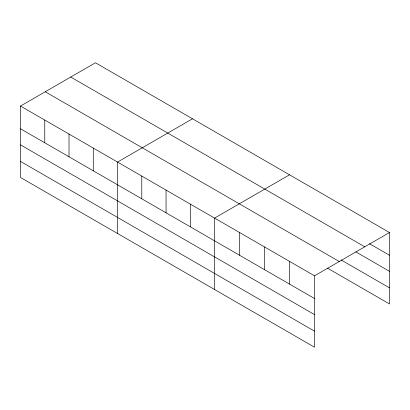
<?xml version="1.0" encoding="UTF-8"?>
<svg xmlns="http://www.w3.org/2000/svg" width="410" height="410" viewBox="0 0 410 410"><rect width="100%" height="100%" fill="white"/><g stroke="black" fill="none" stroke-linecap="round" stroke-linejoin="round"><path stroke-width="0.61" d="M20.5 106.052L314.531 275.812L314.531 347.229L20.5 177.474L20.5 106.052L95.468 62.771L389.5 232.526L389.5 303.948L327.559 268.186M192.5 118.792L117.532 162.073L117.532 233.495M289.532 174.809L214.563 218.094L214.563 289.511M314.531 275.812L389.5 232.526M369.4 243.653L389.5 255.256M70.73 77.054L364.762 246.81M355.813 251.878L389.5 271.328M341.146 259.96L389.5 287.882M45.238 91.768L339.27 261.529M20.5 128.781L314.531 298.541M20.5 144.853L314.531 314.608M20.5 161.407L314.531 331.162M289.537 261.38L289.537 284.109M264.547 246.953L264.547 269.683M239.553 232.521L239.553 255.251M190.301 204.088L190.301 226.817M166.045 190.081L166.045 212.81M141.788 176.08L141.788 198.809M93.275 148.066L93.275 170.796M69.013 134.065L69.013 156.794M44.757 120.058L44.757 142.788"/></g></svg>
